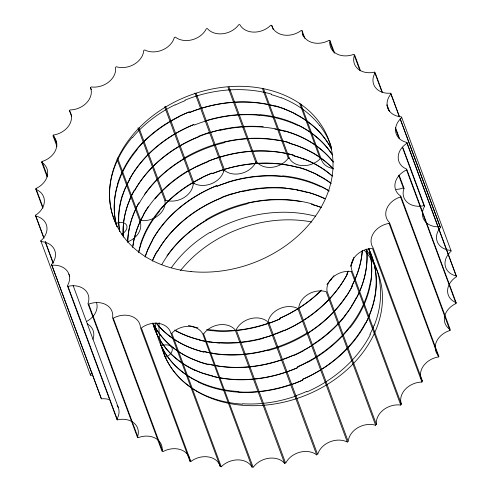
<?xml version="1.0" encoding="UTF-8"?>
<svg xmlns="http://www.w3.org/2000/svg" width="492" height="492" viewBox="0 0 492 492"><rect width="100%" height="100%" fill="white"/><g stroke="black" fill="none" stroke-linecap="round" stroke-linejoin="round"><path stroke-width="0.74" d="M109.501 399.664A19.071 14.932 -20.3 0 0 101.395 398.821L51.525 264.573A19.071 14.932 -20.3 0 0 41.057 241.603L40.805 240.828A19.071 14.932 -20.3 0 0 35.645 216.031L35.565 215.213A19.071 14.932 -20.3 0 0 35.873 189.346L35.971 188.504A19.071 14.932 -20.3 0 0 41.734 162.348L42.005 161.511A19.071 14.932 -20.3 0 0 53.05 135.866L53.487 135.06A19.071 14.932 -20.3 0 0 69.477 110.7L70.067 109.944A19.071 14.932 -20.3 0 0 90.516 87.619L91.241 86.943A19.071 14.932 -20.3 0 0 115.528 67.318L116.364 66.74A19.071 14.932 -20.3 0 0 143.756 50.418L144.679 49.956A19.071 14.932 -20.3 0 0 174.34 37.435L175.318 37.097A19.071 14.932 -20.3 0 0 206.345 28.757L207.36 28.561A19.071 14.932 -20.3 0 0 238.804 24.655L239.819 24.6A19.071 14.932 -20.3 0 0 270.735 25.246L271.713 25.338A19.071 14.932 -20.3 0 0 301.166 30.516L302.076 30.756A19.071 14.932 -20.3 0 0 329.16 40.301L329.984 40.682A19.071 14.932 -20.3 0 0 353.883 54.311L359.806 70.313M456.428 276.682L456.428 276.738A19.071 14.932 -20.3 0 0 456.127 302.654L456.109 302.814M400.562 196.892L400.549 196.948A19.071 14.932 -20.3 0 0 389.504 222.587L438.846 356.337M450.063 330.28L449.996 330.489A19.071 14.932 -20.3 0 0 438.95 356.134M438.649 356.688L438.513 356.94A19.071 14.932 -20.3 0 0 422.523 381.3L373.077 247.753A19.071 14.932 -20.3 0 1 389.067 223.399L389.092 223.35M127.92 241.781A19.071 14.932 -20.3 0 0 139.968 221.16L140.687 220.484A19.071 14.932 -20.3 0 0 164.98 200.865L165.816 200.281A19.071 14.932 -20.3 0 0 193.202 183.965L194.131 183.498A19.071 14.932 -20.3 0 0 223.786 170.976L224.77 170.638A19.071 14.932 -20.3 0 0 255.797 162.298L256.806 162.102A19.071 14.932 -20.3 0 0 288.257 158.196L289.265 158.141A19.071 14.932 -20.3 0 0 320.187 158.787L321.165 158.879A19.071 14.932 -20.3 0 0 332.85 168.516M351.399 271.43L351.313 271.516A19.071 14.932 -20.3 0 0 327.02 291.135L376.472 424.682A19.071 14.932 -20.3 0 1 400.759 405.057L400.802 405.021M347.321 442.044L297.869 308.502A19.071 14.932 -20.3 0 0 268.214 321.024L317.66 454.565A19.071 14.932 -20.3 0 1 347.321 442.044L347.377 442.019M284.893 463.39L284.708 463.427A19.071 14.932 -20.3 0 0 253.195 467.345L203.553 333.816M171.751 333.207L171.813 333.213A19.071 14.932 -20.3 0 1 202.735 333.859L252.181 467.4A19.071 14.932 -20.3 0 0 221.265 466.754L221.203 466.748M220.471 466.68L220.348 466.668A19.071 14.932 -20.3 0 0 190.834 461.484L190.607 461.428M190.207 461.324L189.98 461.262A19.071 14.932 -20.3 0 0 162.84 451.699L113.234 318.084M398.692 175.337L403.329 187.858L404.043 188.356A19.071 14.932 -20.3 0 0 424.024 205.662L424.061 205.699M403.329 187.858L403.372 187.889A19.071 14.932 -20.3 0 1 396.109 189.414M88.671 304.142L138.117 437.689A19.071 14.932 -20.3 0 1 162.016 451.318L112.563 317.777A19.071 14.932 -20.3 0 0 88.671 304.142L88.578 304.081M117.354 419.805L117.428 419.879A19.071 14.932 -20.3 0 1 137.409 437.185L137.452 437.216M360.519 70.811L354.591 54.815A19.071 14.932 -20.3 0 0 374.572 72.121L374.719 72.275M137.409 437.185L87.957 303.644A19.071 14.932 -20.3 0 0 67.976 286.338L67.908 286.264M400.137 118.916L440.057 226.72A19.071 14.932 -20.3 0 1 424.596 206.271L424.522 206.197M116.924 419.344L67.404 285.729A19.071 14.932 -20.3 0 0 51.943 265.28L51.525 264.573M390.999 93.837L391.029 93.88A19.071 14.932 -20.3 0 0 401.497 116.856L451.195 251.172A19.071 14.932 -20.3 0 0 456.355 275.969L406.909 142.422A19.071 14.932 -20.3 0 1 401.749 117.625M440.451 227.384L440.475 227.427A19.071 14.932 -20.3 0 0 450.943 250.397M242.451 404.141A114.538 88.542 -22.6 0 1 165.429 357.45A9.539 6.138 -24.6 0 0 172.077 347.979A9.539 6.138 -24.6 0 0 161.148 345.919L160.822 345.009A114.538 87.576 -20.7 0 0 165.011 352.795A114.538 87.902 -21.8 0 0 198.854 382.026M116.223 224.586L115.817 223.509A114.538 88.351 -18.3 0 1 132.053 137.489M116.358 224.949L116.622 225.668M161.148 345.919L165.447 357.444L163.295 351.682M391.029 93.88L399.529 116.838M400.297 118.923L440.475 227.427M399.363 116.825L390.605 93.179A19.071 14.932 -20.3 0 1 375.15 72.73L382.358 92.207M456.435 276.787L406.989 143.246A19.071 14.932 -20.3 0 0 406.681 169.113L456.127 302.654M386.995 104.728L389.572 111.678M395.494 127.68L399.615 138.805M402.96 147.846L424.596 206.271M374.572 72.121L382.044 92.287M386.933 105.503L388.742 110.374M395.433 128.455L399.043 138.197M402.388 147.237L424.024 205.662M399.147 175.14L404.043 188.356M400.549 196.948L449.996 330.489M329.984 40.682L334.622 53.197M329.935 42.392L333.539 52.127M389.067 223.399L438.513 356.94M302.076 30.756L304.911 38.407M302.451 33.991L303.478 36.777M271.713 25.338L273.257 29.514M300.815 103.935L321.165 158.879M299.579 103.142L320.187 158.787M351.313 271.516L400.759 405.057M263.509 88.591L289.265 158.141M262.5 88.64L288.257 158.196M228.989 86.986L256.806 162.102M227.98 87.182L255.797 162.298M196.185 93.437L224.77 170.638M194.943 93.08L223.786 170.976M165.54 106.29L194.131 183.498M164.617 106.758L193.202 183.965M284.64 463.439L235.194 329.898A19.071 14.932 -20.3 0 0 203.743 333.804M139.033 127.945L143.922 141.161M144.181 141.856L165.816 200.281M137.938 127.834L164.98 200.865M117.508 157.883L140.687 220.484M90.516 87.619L91.291 89.704M117.041 159.26L139.968 221.16M171.813 333.213L221.265 466.754M220.287 466.662L170.835 333.121A19.071 14.932 -20.3 0 0 141.388 327.943L190.834 461.484M116.549 225.441L115.817 223.509A9.539 6.138 -24.6 0 1 126.518 225.053A9.539 6.138 -24.6 0 1 121.678 234.26M116.807 226.135L116.936 226.486M69.477 110.7L71.537 116.266M189.924 461.244L140.472 327.703A19.071 14.932 -20.3 0 0 113.388 318.152M53.487 135.06L56.574 143.406M53.05 135.866L56.912 146.302M42.005 161.511L47.41 176.118M41.734 162.348L47.14 176.954M68.88 274.081L69.679 276.24M73.136 285.569L118.332 407.628M35.971 188.504L42.921 207.28M35.873 189.346L42.822 208.128M67.976 286.338L117.428 419.879M35.565 215.213L44.065 238.165M45.35 241.646L53.333 263.208M35.645 216.031L43.628 237.593M45.172 241.769L52.896 262.636M51.943 265.28L101.395 398.821M40.805 240.828L90.503 375.144A19.071 14.932 -20.3 0 1 92.828 375.408M90.503 375.144L90.251 374.375A19.071 14.932 -20.3 0 0 91.949 372.727M406.921 142.526L406.952 142.834M364.301 250.25A114.439 89.593 -20.3 0 1 299.726 397.554A114.439 89.593 -20.3 0 1 159.144 322.66M180.558 270.495A114.439 89.593 -20.3 0 1 311.867 222.015M117.145 405.26A19.071 14.932 -20.3 0 1 116.85 419.27M87.262 323.822A19.071 14.932 -20.3 0 1 92.957 339.302M96.598 302.795A19.071 14.932 -20.3 0 1 86.524 321.497M116.45 224.758A114.538 87.551 -20.3 0 1 137.182 149.648M136.788 149.47A114.538 88.474 -18.1 0 1 179.057 116.801M178.903 116.555A114.538 89.329 -17.7 0 1 189.371 111.875M189.629 112.453A114.538 89.612 -17.6 0 1 275.065 106.229M275.274 105.848A114.538 91.038 -18.3 0 1 284.763 108.947M284.628 109.15A114.538 91.241 -18.6 0 1 323.367 136.444M323.275 136.505A114.538 91.653 -19.7 0 1 331.639 149.297M319.831 125.478A114.538 91.266 -22 0 1 331.393 147.213M281.289 97.717A114.538 91.61 -19.5 0 1 319.732 125.54M271.209 94.605A114.538 91.149 -18.4 0 1 281.172 97.896M184.98 100.153A114.538 90.94 -18.2 0 1 271.473 94.132M175.201 105.054A114.538 89.483 -17.6 0 1 185.183 100.608M132.397 137.655A114.538 89.193 -17.7 0 1 175.035 104.784M329.345 145.318A114.538 91.709 -20.1 0 1 331.516 149.162M294.972 114.039A114.538 91.666 -19.7 0 1 329.4 145.294M189.814 112.391A114.538 91.266 -18.6 0 1 295.163 113.812M117.526 183.99A114.538 89.396 -17.7 0 1 189.279 111.893M116.905 226.431A114.538 87.785 -19.1 0 1 117.785 184.014M119.667 231.388A114.538 87.564 -20.1 0 1 122.244 195.619M122.483 195.644A114.538 87.865 -19 0 1 193.817 124.593M194.248 125.091A114.538 89.698 -17.6 0 1 298.164 125.645M298.33 125.355A114.538 91.358 -18.8 0 1 332.395 154.912M259.997 114.642A114.538 91.697 -20 0 1 332.401 154.777M205.023 120.958A114.538 90.583 -17.9 0 1 259.887 115.03M129.673 178.867A114.538 89.415 -17.7 0 1 193.977 124.501M125.835 187.434A114.538 88.062 -18.6 0 1 130.048 178.965M119.79 231.591A114.538 87.883 -18.9 0 1 125.608 187.397M123.283 236.369A114.538 87.594 -19.8 0 1 130.079 199.051M129.87 199.014A114.538 87.963 -18.8 0 1 134.279 190.127M134.759 190.256A114.538 88.148 -18.5 0 1 198.651 136.831M198.436 136.358A114.538 89.544 -17.6 0 1 208.743 132.668M208.836 132.963A114.538 89.833 -17.6 0 1 263.275 126.782M220.434 130.263A114.538 90.762 -18 0 1 333.096 161.874M285.003 130.964A114.538 91.703 -20 0 1 333.342 162.12M274.874 129.039A114.538 90.995 -18.2 0 1 284.807 131.333M134.408 190.914A114.538 89.882 -17.6 0 1 220.367 129.857M123.369 237.199A114.538 88 -18.7 0 1 134.015 191.062M127.76 241.203A114.538 87.558 -20.4 0 1 139.021 202.661M139.113 203.448A114.538 88.209 -18.4 0 1 224.364 142.686M224.149 142.243A114.538 90.036 -17.7 0 1 278.331 140.435M278.435 140.195A114.538 90.872 -18.1 0 1 288.872 142.569M288.626 143.037A114.538 91.088 -18.3 0 1 333.053 168.824M331.725 278.921A114.538 91.401 -21.8 0 1 330.495 280.458M320.495 291.319A114.538 91.401 -21.8 0 1 280.034 318.183M280.053 318.896A114.538 89.63 -23 0 1 207.802 330.224M133.006 245.668A114.538 87.551 -20.3 0 1 143.744 214.709M143.344 214.61A114.538 88.105 -18.5 0 1 148.486 206.4M132.668 247.537A114.538 88.351 -18.3 0 1 187.563 171.019M187.723 171.357A114.538 89.15 -17.7 0 1 292.992 155.048M293.011 155.558A114.538 91.106 -18.4 0 1 331.866 175.779M353.502 258.927A114.538 91.672 -20.9 0 1 351.669 263.989M351.479 263.958A114.538 91.303 -22 0 1 351.005 265.133M347.813 272.101A114.538 91.303 -22 0 1 347.223 273.251M347.703 273.374A114.538 91.118 -22.2 0 1 284.358 330.636M284.148 330.181A114.538 89.722 -23 0 1 273.964 334.252M274.062 334.56A114.538 89.433 -23 0 1 219.906 342.555M219.789 342.93A114.538 88.542 -22.6 0 1 175.232 330.526M215.588 330.292A114.538 87.57 -20.6 0 1 206.665 329.394M197.999 327.863A114.538 87.57 -20.6 0 1 188.325 325.304M269.192 322.887A114.538 88.677 -22.7 0 1 215.453 330.722M279.966 318.914A114.538 89.569 -23 0 1 269.278 323.164M333.97 275.655A114.538 89.852 -23 0 1 326.842 284.419M321.436 290.108A114.538 89.852 -23 0 1 279.702 318.342M289.739 143.356A114.538 91.697 -20.7 0 1 333.324 168.977M183.092 158.713A114.538 90.928 -18.2 0 1 289.77 142.803M144.31 194.727A114.538 88.997 -17.8 0 1 183.356 159.057M127.68 242.353A114.538 88.019 -18.7 0 1 138.615 203.319M199.943 339.855A114.538 87.564 -20.6 0 1 174.648 330.021M209.518 342.155A114.538 88.271 -22.3 0 1 199.727 340.249M263.072 338.428A114.538 88.505 -22.5 0 1 209.623 341.897M347.1 274.474A114.538 89.384 -23 0 1 262.999 338.047M353.871 257.23A114.538 91.266 -22 0 1 350.464 266.449M348.354 271.043A114.538 91.266 -22 0 1 346.78 274.13M303.951 158.922A114.538 91.61 -19.5 0 1 332.506 176.154M293.878 155.81A114.538 91.149 -18.4 0 1 303.835 159.107M207.642 161.364A114.538 90.94 -18.2 0 1 294.136 155.337M197.864 166.259A114.538 89.483 -17.6 0 1 207.852 161.813M155.06 198.86A114.538 89.193 -17.7 0 1 197.698 165.988M138.781 252.15A114.538 87.551 -20.3 0 1 159.851 210.859M159.451 210.674A114.538 88.474 -18.1 0 1 201.726 178.012M201.572 177.766A114.538 89.329 -17.7 0 1 212.034 173.086M212.298 173.664A114.538 89.612 -17.6 0 1 297.728 167.434M297.937 167.052A114.538 91.038 -18.3 0 1 307.426 170.152M307.291 170.355A114.538 91.241 -18.6 0 1 330.815 183.055M362.333 250.68A114.538 91.653 -19.7 0 1 352.149 285.348M352.536 285.686A114.538 91.1 -22.3 0 1 267.943 350.599M267.857 350.163A114.538 89.23 -22.9 0 1 213.995 353.723M214.094 353.49A114.538 88.394 -22.4 0 1 203.793 351.491M203.522 351.983A114.538 88.179 -22.2 0 1 156.265 323.164M204.192 352.112A114.538 87.564 -20.6 0 1 156.173 323.01M307.998 332.321A114.538 88.339 -22.4 0 1 204.666 351.719M346.546 295.501A114.538 90.264 -22.9 0 1 308.293 332.697M352.057 286.572A114.538 91.057 -22.3 0 1 346.774 295.587M362.253 250.612A114.538 91.248 -22.1 0 1 351.589 286.449M317.635 175.244A114.538 91.666 -19.7 0 1 331.214 183.633M212.482 173.596A114.538 91.266 -18.6 0 1 317.826 175.023M140.189 245.194A114.538 89.396 -17.7 0 1 211.941 173.098M138.596 252.224A114.538 87.785 -19.1 0 1 140.448 245.219M145.146 256.849A114.538 87.865 -19 0 1 216.48 185.798M216.984 186.253A114.538 89.636 -17.6 0 1 320.766 186.837M320.993 186.56A114.538 91.358 -18.8 0 1 329.037 191.013M366.688 249.155A114.538 91.715 -20.3 0 1 356.651 297.832M356.288 297.734A114.538 91.161 -22.2 0 1 351.288 306.332M351.534 306.418A114.538 90.952 -22.4 0 1 313.336 344.099M313.588 344.412A114.538 90.116 -23 0 1 208.417 364.08M208.018 364.283A114.538 88.16 -22.2 0 1 153.129 323.484M161.21 336.122A114.538 87.564 -20.5 0 1 153.098 323.545M199.119 361.651A114.538 87.65 -21.1 0 1 161.271 336.079M208.792 364.726A114.538 88.117 -22.1 0 1 198.983 361.841M293.349 355.175A114.538 88.32 -22.4 0 1 209.051 364.246M303.398 350.833A114.538 89.784 -23 0 1 293.564 355.642M344.99 316.165A114.538 90.067 -23 0 1 303.232 350.568M366.632 249.161A114.538 90.915 -22.5 0 1 344.689 316.012M282.66 175.847A114.538 91.697 -20 0 1 329.105 190.853M227.685 182.163A114.538 90.583 -17.9 0 1 282.549 176.241M216.917 186.296A114.538 89.698 -17.6 0 1 227.771 182.434M152.335 240.071A114.538 89.415 -17.7 0 1 216.646 185.705M148.498 248.638A114.538 88.062 -18.6 0 1 152.711 240.17M145.146 256.929A114.538 87.883 -18.9 0 1 148.27 248.601M152.532 260.225A114.538 87.963 -18.8 0 1 156.948 251.332M157.428 251.461A114.538 88.148 -18.5 0 1 221.314 198.036M221.099 197.563A114.538 89.544 -17.6 0 1 231.406 193.873M231.498 194.174A114.538 89.833 -17.6 0 1 285.944 187.987M285.846 188.331A114.538 90.725 -18 0 1 324.326 198.504M368.889 248.866A114.538 91.715 -20.3 0 1 350.378 327.346M350.033 327.174A114.538 90.792 -22.6 0 1 308.232 362.069M308.084 361.829A114.538 89.938 -23 0 1 297.752 366.909M298.017 367.499A114.538 89.655 -23 0 1 212.661 376.343M212.858 375.974A114.538 88.228 -22.2 0 1 203.503 373.231M203.362 373.446A114.538 88.025 -22 0 1 165.472 347.678M165.521 347.641A114.538 87.613 -20.9 0 1 156.284 332.77L156.702 333.871A114.538 87.558 -20.5 0 0 160.687 341.282M156.247 332.783A114.538 87.558 -20.4 0 1 152.975 323.779M156.757 333.853A114.538 88.019 -18.7 0 1 152.778 323.035M194.654 370.267A114.538 87.601 -20.9 0 1 160.736 341.257M297.678 367.622A114.538 88 -21.9 0 1 194.826 370.046M370.175 282.962A114.538 89.87 -23 0 1 297.586 366.749M368.846 248.841A114.538 91.561 -21.4 0 1 370.556 282.949M307.666 192.175A114.538 91.703 -20 0 1 325.44 198.873M297.537 190.244A114.538 90.995 -18.2 0 1 307.475 192.538M243.103 191.468A114.538 90.762 -18 0 1 297.648 189.986M157.071 252.119A114.538 89.882 -17.6 0 1 243.03 191.062M152.372 261.123A114.538 88 -18.7 0 1 156.677 252.273M161.776 264.653A114.538 88.209 -18.4 0 1 247.027 203.891M246.812 203.454A114.538 90.036 -17.7 0 1 300.999 201.64M205.754 219.918A114.538 90.928 -18.2 0 1 312.432 204.008M311.288 204.242A114.538 91.088 -18.3 0 1 320.932 207.36M369.24 249.961A114.538 91.088 -18.3 0 0 368.588 248.589A114.538 91.697 -20.7 0 1 374.996 268.454M369.289 249.936A114.538 91.709 -20.2 0 1 372.438 258.128M372.506 258.109A114.538 91.709 -20.5 0 1 302.635 379.252M302.715 380.107A114.538 89.63 -23 0 1 198.663 382.266M160.773 345.027A114.538 87.551 -20.3 0 1 155.177 322.998M171.4 267.697A114.538 88.308 -18.3 0 1 210.145 232.261M210.385 232.568A114.538 89.15 -17.7 0 1 315.655 216.252M365.999 249.333A114.538 91.106 -18.4 0 1 379.277 279.087M379.227 279.099A114.538 91.672 -20.9 0 1 374.332 325.194M374.141 325.163A114.538 91.303 -22 0 1 369.886 334.455M370.365 334.578A114.538 91.118 -22.2 0 1 307.02 391.847M306.817 391.392A114.538 89.722 -23 0 1 296.627 395.457M296.725 395.765A114.538 89.433 -23 0 1 242.568 403.766M238.251 391.503A114.538 87.57 -20.6 0 1 161.302 346.085M291.854 384.092A114.538 88.677 -22.7 0 1 238.116 391.933M302.629 380.125A114.538 89.569 -23 0 1 291.94 384.369M365.267 323.195A114.538 89.852 -23 0 1 302.371 379.547M369.738 314.468A114.538 91.205 -22.1 0 1 365.654 323.293M375.052 268.441A114.538 91.377 -21.8 0 1 369.529 314.431M312.402 204.567A114.538 91.697 -20.7 0 1 321.251 207.427M166.972 255.938A114.538 88.997 -17.8 0 1 206.025 220.262M456.029 303.496L406.583 169.955A19.071 14.932 -20.3 0 0 400.82 196.105L450.266 329.652A19.071 14.932 -20.3 0 1 456.029 303.496M421.933 382.056L372.487 248.509A19.071 14.932 -20.3 0 0 352.032 270.84L401.484 404.381A19.071 14.932 -20.3 0 1 421.933 382.056M375.636 425.26L326.184 291.719A19.071 14.932 -20.3 0 0 298.798 308.035L348.244 441.582A19.071 14.932 -20.3 0 1 375.636 425.26M316.682 454.903L267.23 321.362A19.071 14.932 -20.3 0 0 236.203 329.702L285.655 463.243A19.071 14.932 -20.3 0 1 316.682 454.903M191.013 271.566A114.439 89.599 -20.3 0 0 329.56 142.268A114.439 89.599 -20.3 0 0 143.252 123.855A114.439 89.599 -20.3 0 0 191.013 271.566"/></g></svg>
